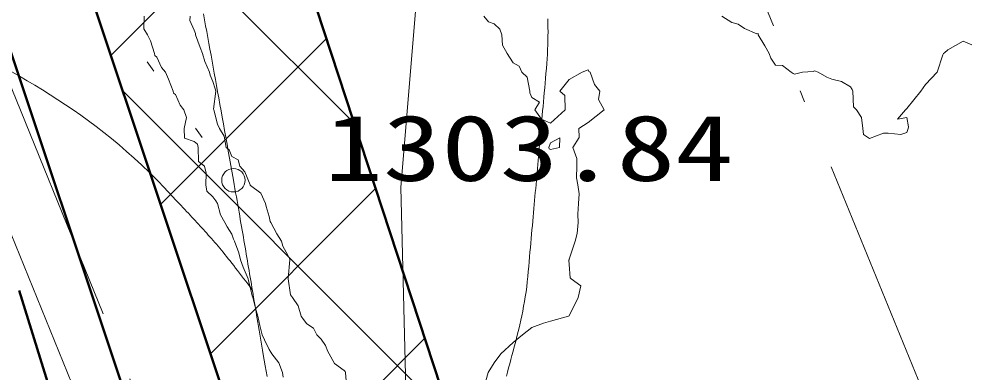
# Model space of a CAD drawing. Units: millimetres at full size, sheet at 1:500; details may follow other scales. Extents: x -209175 to 420500, y 0 to 351151.
# Drawn here: x 81043 to 91184, y 110926 to 114699 of the extents above; entities that cross this region are included whole.
import ezdxf
from ezdxf.enums import TextEntityAlignment as Align

# ---------------------------------------------------------------- set-up
doc = ezdxf.new("R2010")
doc.units = ezdxf.units.MM
doc.header["$LTSCALE"] = 500
for name, pattern in [('USER1', [9.25, 6, -1.5, 0.25, -1.5]), ('USER2', [1.75, 0.25, -1.5]), ('USER3', [7.5, 6, -1.5])]:
    doc.linetypes.add(name, pattern=pattern)
for name, color, linetype, lineweight in [('D-BGD', 7, 'Continuous', 13), ('D-BGD-LWCN', 8, 'Continuous', 13), ('D-BGD-TXT', 7, 'Continuous', 13), ('D-BMK', 2, 'USER1', 13), ('D-BYP-STR2', 4, 'Continuous', 13), ('D-BYP-STR3', 3, 'Continuous', 13), ('D-BYP-STR4', 1, 'Continuous', 50), ('D-STR', 1, 'Continuous', 13), ('サーフェス_コンタ作成', 33, 'Continuous', 13)]:
    doc.layers.add(name, color=color, linetype=linetype, lineweight=lineweight)
doc.styles.add('ＭＳ ゴシック', font='')
doc.styles.get('ＭＳ ゴシック').set_extended_font_data('MS Gothic')

msp = doc.modelspace()

# ---------------------------------------------------------------- linework, layer by layer
at = {"layer": 'D-BGD', "linetype": 'USER2'}
msp.add_line((77767.4, 120605.1), (83329.5, 112980.2), dxfattribs=at)
at = {"layer": 'D-BGD'}
msp.add_circle((83329.5, 112980.2), 125, dxfattribs=at)
at = {"layer": 'D-BGD-LWCN'}
msp.add_lwpolyline([(80965, 114137.1), (81047, 114089.7), (81128.9, 114041.6), (81210.8, 113992.7), (81292.7, 113942.7), (81374.5, 113891.7), (81456.4, 113839.4), (81538.1, 113785.6), (81619.9, 113730.4), (81701.6, 113673.4), (81783.2, 113614.7), (81864.8, 113553.9), (81946.3, 113491.1), (82027.8, 113426), (82109.2, 113358.5), (82190.6, 113288.6), (82271.9, 113215.9), (82353.1, 113140.5), (82434.2, 113062.1), (82515.3, 112980.6), (82596.3, 112895.9), (82619.9, 112870.7), (82643, 112846.2), (82665.6, 112822.3), (82687.6, 112798.9), (82709.2, 112776), (82730.3, 112753.6), (82751.1, 112731.7), (82771.4, 112710.3), (82791.3, 112689.2), (82810.9, 112668.4), (82830.2, 112648), (82849.1, 112627.9), (82867.8, 112608), (82886.2, 112588.4), (82904.4, 112568.9), (82922.3, 112549.6), (82940.1, 112530.5), (82957.8, 112511.4), (82975.2, 112492.3), (82992.6, 112473.3), (83009.9, 112454.3), (83027.1, 112435.2), (83044.3, 112416), (83061.5, 112396.7), (83078.6, 112377.3), (83095.8, 112357.7), (83113.1, 112337.8), (83130.4, 112317.8), (83147.8, 112297.4), (83165.4, 112276.7), (83183.1, 112255.6), (83201, 112234.2), (83219, 112212.4), (83237.3, 112190.1), (83255.9, 112167.3), (83274.7, 112143.9), (83293.8, 112120.1), (83313.2, 112095.6), (83333, 112070.5), (83353.1, 112044.8), (83373.6, 112018.3), (83394.6, 111991.2), (83415.9, 111963.2), (83437.7, 111934.5), (83460.1, 111905), (83482.9, 111874.6), (83506.2, 111843.3), (83530.1, 111811.1)], dxfattribs=at)
at = {"layer": 'D-BMK'}
msp.add_line((86195.9, 121682.2), (93781.7, 103176.7), dxfattribs=at)
at = {"layer": 'D-BYP-STR2'}
for points in [[(86587.4, 104268.3), (86551.8, 104395.8), (86040.2, 106151.7), (86003.5, 106286.1), (85969.8, 106414.5), (85790.4, 107112.9), (85755, 107223.1), (85715.1, 107332.8), (85671.8, 107445.1), (85624.6, 107561.2), (85572.9, 107682.8), (85518.4, 107813.6), (85462.8, 107956.8), (85417.3, 108084.9), (85378.4, 108210.7), (85344.4, 108333.4), (85314.7, 108453.3), (85287.4, 108570.3), (85263.8, 108685.7), (85243.5, 108799.9), (85187.7, 109500.7), (85192.8, 109760.7), (85116.2, 112905), (85504.3, 117593.2)], [(83009.7, 114753.2), (83021.2, 114690.4), (83032.7, 114627.7), (83044.2, 114565), (83055.7, 114502.2), (83067.1, 114439.3), (83078.7, 114376.2), (83090.2, 114312.8), (83101.8, 114249.2), (83113.4, 114185.1), (83125.1, 114120.7), (83136.9, 114055.7), (83148.8, 113990.2), (83160.7, 113924.1), (83172.8, 113857.3), (83185, 113789.7), (83197.3, 113721.4), (83209.7, 113652.1), (83222.3, 113582), (83235.1, 113510.9), (83248, 113438.7), (83261.1, 113365.4), (83274.3, 113291), (83287.8, 113215.3), (83301.5, 113138.3), (83315.4, 113060), (83329.5, 112980.2), (83337.5, 112935.3), (83345.2, 112891.2), (83352.9, 112847.9), (83360.4, 112805.3), (83367.7, 112763.4), (83374.9, 112722.1), (83382, 112681.5), (83389, 112641.4), (83395.9, 112601.9), (83402.7, 112562.9), (83409.3, 112524.4), (83415.9, 112486.3), (83422.4, 112448.7), (83428.8, 112411.4), (83435.2, 112374.5), (83441.5, 112337.9), (83447.7, 112301.6), (83453.9, 112265.5), (83460, 112229.6), (83466.1, 112193.8), (83472.2, 112158.3), (83478.2, 112122.8), (83484.3, 112087.4), (83490.3, 112052), (83496.3, 112016.6), (83502.3, 111981.2), (83508.3, 111945.7), (83514.3, 111910.1), (83520.4, 111874.4), (83526.5, 111838.5), (83532.6, 111802.4), (83538.7, 111766), (83544.9, 111729.4), (83551.2, 111692.4), (83557.5, 111655.2), (83563.9, 111617.5), (83570.4, 111579.4), (83576.9, 111540.9), (83583.5, 111501.9), (83590.2, 111462.3), (83597.1, 111422.2), (83604, 111381.6), (83611, 111340.3), (83618.2, 111298.3), (83625.5, 111255.7), (83632.9, 111212.3), (83640.4, 111168.2), (83648.1, 111123.2), (83658.6, 111062.6), (83668.8, 111003), (83678.8, 110944.4), (83688.7, 110886.9)], [(86682.7, 114701), (86683.5, 114655.9), (86683.9, 114610.3), (86684.1, 114564.2), (86683.8, 114517.6), (86683.1, 114470.3), (86681.9, 114422.5), (86680.2, 114374), (86677.9, 114324.9), (86675, 114275.1), (86671.5, 114224.5), (86667.2, 114173.2), (86662.4, 114119.5), (86657.7, 114066.8), (86653.1, 114014.9), (86648.5, 113963.9), (86644, 113913.8), (86639.6, 113864.4), (86635.2, 113815.8), (86630.9, 113767.9), (86626.7, 113720.6), (86622.5, 113674), (86618.4, 113627.9), (86614.3, 113582.4), (86610.3, 113537.4), (86606.3, 113492.8), (86602.3, 113448.7), (86598.4, 113404.9), (86594.5, 113361.5), (86590.7, 113318.3), (86586.8, 113275.4), (86583, 113232.7), (86579.2, 113190.2), (86575.4, 113147.8), (86571.6, 113105.4), (86567.8, 113063.1), (86564, 113020.8), (86560.2, 112978.5), (86556.4, 112936.1), (86552.6, 112893.6), (86548.8, 112850.9), (86544.9, 112808), (86541.1, 112764.8), (86537.2, 112721.4), (86533.3, 112677.6), (86529.3, 112633.4), (86525.3, 112588.9), (86521.3, 112543.8), (86517.2, 112498.3), (86513.1, 112452.3), (86508.9, 112405.6), (86504.7, 112358.4), (86500.4, 112310.5), (86496, 112261.9), (86491.6, 112212.5), (86487.1, 112162.3), (86482.6, 112111.4), (86477.9, 112059.5), (86473.2, 112006.8), (86468.4, 111953), (86463, 111898.3), (86456.7, 111844.4), (86449.6, 111791.3), (86441.8, 111739), (86433.3, 111687.4), (86424.2, 111636.5), (86414.5, 111586.3), (86404.3, 111536.7), (86393.6, 111487.7), (86382.5, 111439.3), (86371.2, 111391.4), (86359.5, 111344.1), (86347.6, 111297.2), (86335.6, 111250.8), (86323.5, 111204.7), (86311.4, 111159), (86299.3, 111113.7), (86287.3, 111068.7), (86275.4, 111023.9), (86263.8, 110979.4), (86252.4, 110935), (86241.4, 110890.9)]]:
    msp.add_lwpolyline(points, dxfattribs=at)
at = {"layer": 'D-BYP-STR3', "lineweight": 50}
for p, q in [((91861.5, 84879.5), (79622.1, 121489.2)), ((90932.5, 84504.3), (78679.7, 121154.4))]:
    msp.add_line(p, q, dxfattribs=at)
at = {"layer": 'D-BYP-STR3'}
for p, q in [((84619, 113585), (81081.9, 117123)), ((82021.9, 114311.2), (83798.2, 116087)), ((82553.4, 112721.4), (84322.2, 114489.8)), ((85654.9, 110427.2), (82147.5, 113935.5)), ((83084.8, 111131.7), (84846.1, 112892.6)), ((83616.3, 109542), (85370.1, 111295.4))]:
    msp.add_line(p, q, dxfattribs=at)
at = {"layer": 'D-BYP-STR3', "lineweight": 50}
msp.add_lwpolyline([(16942.4, 201264.7), (24296.7, 196093.6), (33387.7, 189224.9), (48601.1, 175216.4), (56937.4, 165720.6), (61836.5, 159325.5), (67327.2, 150902.5), (72843, 141814.6), (75955.2, 135421.4), (79689.7, 127384.7), (80759.3, 124794.4), (81470, 122985.5), (83437.9, 117185.2), (86009.8, 109345.5), (87971.4, 103435.1), (88276, 102544.5), (89877.2, 97765), (91674.9, 92202.5), (93794.7, 85660.3)], dxfattribs=at)
at = {"layer": 'D-BYP-STR4'}
msp.add_line((89698.8, 84006), (81042.9, 111806.1), dxfattribs=at)
at = {"layer": 'D-STR', "linetype": 'USER1'}
msp.add_line((77144.2, 121771.7), (103723, 56484.3), dxfattribs=at)
at = {"layer": 'D-STR', "linetype": 'USER3'}
msp.add_line((77981.3, 121282.5), (104113.6, 57116.3), dxfattribs=at)
at = {"layer": 'サーフェス_コンタ作成'}
for points in [[(82376.9, 114731), (82375.2, 114595.2), (82413, 114531), (82445, 114465), (82486.2, 114331), (82491.5, 114311.5), (82511, 114292.3), (82561.1, 114181.1), (82603.6, 114131), (82636.8, 114056.8), (82686.1, 113931), (82690.2, 113910.2), (82711, 113893.7), (82760.1, 113780.1), (82801.1, 113731), (82830.5, 113650.5), (82802.8, 113531), (82808.8, 113428.8), (82911, 113394.9), (82944.9, 113364.9), (82952.8, 113331), (82958.6, 113178.6), (83022.6, 113131), (83037, 113057), (83035.4, 112931), (83044, 112864), (83111, 112805), (83140.7, 112760.7), (83161, 112731), (83192.1, 112612.1), (83236.7, 112531), (83264.3, 112484.3), (83311, 112406.9), (83331.8, 112351.8), (83339.7, 112331), (83387.6, 112207.6), (83405.8, 112131), (83433.2, 112053.2), (83487.2, 111931), (83489.6, 111909.6), (83511, 111827.9), (83527.8, 111747.8), (83535.9, 111731), (83573.2, 111593.2), (83588.5, 111531), (83610.4, 111430.4), (83637.3, 111331), (83660.4, 111280.4), (83711, 111176.8), (83727.2, 111147.2), (83738.3, 111131), (83815.3, 111035.3), (83853.4, 110931), (83859.8, 110879.8)], [(84538.2, 110758.2), (84524.5, 110931), (84520.5, 110940.5), (84511, 110951.2), (84408.4, 111028.4), (84350.6, 111131), (84334.6, 111154.6), (84311, 111219.3), (84266.4, 111286.4), (84219.3, 111331), (84182.3, 111402.3), (84111, 111450.2), (84076.7, 111496.7), (84050.8, 111531), (84021.1, 111641.1), (83958.2, 111731), (83939.1, 111759.1), (83914.4, 111931), (83914.4, 111934.4), (83931.9, 112131), (83925.6, 112145.6), (83911, 112182.5), (83856.1, 112276.1), (83842.2, 112331), (83790.7, 112410.7), (83729.6, 112531), (83721.3, 112541.3), (83711, 112593.4), (83679.2, 112699.2), (83671.5, 112731), (83622.3, 112842.3), (83511, 112925), (83508.7, 112928.7), (83507.1, 112931), (83450.8, 113070.8), (83398, 113131), (83378.8, 113198.8), (83311, 113232.1), (83283.7, 113303.7), (83251.3, 113331), (83232, 113452), (83179.2, 113531), (83159.5, 113579.5), (83119.8, 113731), (83117.8, 113737.8), (83140.8, 113931), (83134.7, 113954.7), (83111, 114031.7), (83082, 114102), (83074.8, 114131), (83025.7, 114245.7), (82998.1, 114331), (82974, 114394), (82926, 114531), (82925.2, 114545.2), (82911, 114579.6), (82864.7, 114684.7), (82868.4, 114731)], [(86021.9, 110841.9), (86047.4, 110931), (86111, 111033.5), (86180.6, 111131), (86311, 111251.7), (86413.1, 111331), (86511, 111412.4), (86635.3, 111455.3), (86711, 111479.1), (86904.1, 111531), (86911, 111535.4), (87006.7, 111731), (87034.9, 111854.9), (86931, 111931), (86919, 111939), (86911, 112081), (86907.2, 112127.2), (86908.5, 112131), (86911, 112137.5), (86974.2, 112331), (86994.3, 112414.3), (87006, 112531), (87000.4, 112620.4), (87007.7, 112731), (87015.8, 112835.8), (87001.4, 112931), (86987.7, 113007.7), (86991.9, 113131), (86991.9, 113211.9), (86950.4, 113331), (87015, 113435), (87011, 113531), (87111, 113597.7), (87282.4, 113731), (87222.6, 113842.6), (87237.9, 113931), (87181.2, 114001.2), (87134.2, 114131), (87119.7, 114139.7), (87111, 114156.8), (87049.5, 114131), (86911, 114052.7), (86809.2, 113931), (86864.3, 113884.3), (86868.3, 113731), (86711, 113589.5), (86613.1, 113633.1), (86545.2, 113731), (86593.6, 113813.6), (86511, 113862), (86491, 113911), (86490.2, 113931), (86460.6, 114080.6), (86405.5, 114131), (86375.2, 114195.2), (86311, 114233), (86272.2, 114292.2), (86248.5, 114331), (86200.4, 114420.4), (86190.6, 114531), (86171.4, 114591.4), (86111, 114646.4), (86048.7, 114668.7), (86001, 114731)], [(91205.3, 114425.3), (91111, 114463.3), (90949.5, 114369.5), (90911, 114339.5), (90902.6, 114331), (90896.1, 114316.1), (90832.6, 114131), (90711, 114000.5), (90659, 113931), (90511, 113744.9), (90496.1, 113731), (90411, 113631), (90511, 113648.6), (90529, 113549), (90526, 113531), (90511, 113489.3), (90446.5, 113466.5), (90311, 113481), (90261, 113481), (90111, 113424.3), (90047, 113467), (90041.4, 113531), (90027.9, 113647.9), (89974.8, 113731), (89941.6, 113761.6), (89936.3, 113931), (89927.8, 113947.8), (89911, 113975.4), (89813.3, 114033.3), (89711, 114058.5), (89658.4, 114078.4), (89563.9, 114131), (89525.4, 114145.4), (89511, 114140.9), (89398.5, 114131), (89311, 114112.6), (89299.2, 114119.2), (89276, 114131), (89184.3, 114204.3), (89111, 114208.6), (89061.9, 114281.9), (89043.5, 114331), (88994.6, 114414.6), (88926.6, 114531), (88926.3, 114546.3), (88911, 114540.7), (88779, 114599), (88711, 114644.6), (88643.4, 114663.4), (88537.4, 114731)]]:
    msp.add_lwpolyline(points, dxfattribs=at)
msp.add_lwpolyline([(86692.1, 113331), (86711, 113379), (86811, 113431), (86807, 113331), (86711, 113306.5), (86697.1, 113317.1)], close=True, dxfattribs=at)

# ---------------------------------------------------------------- texts
at = {"layer": 'D-BGD-TXT', "style": 'ＭＳ ゴシック', "width": 1.3}
msp.add_text('1303.84', height=705, rotation=359.993, dxfattribs=at).set_placement((84299.9, 113678.2), align=Align.TOP_LEFT)

doc.saveas('drawing.dxf')
